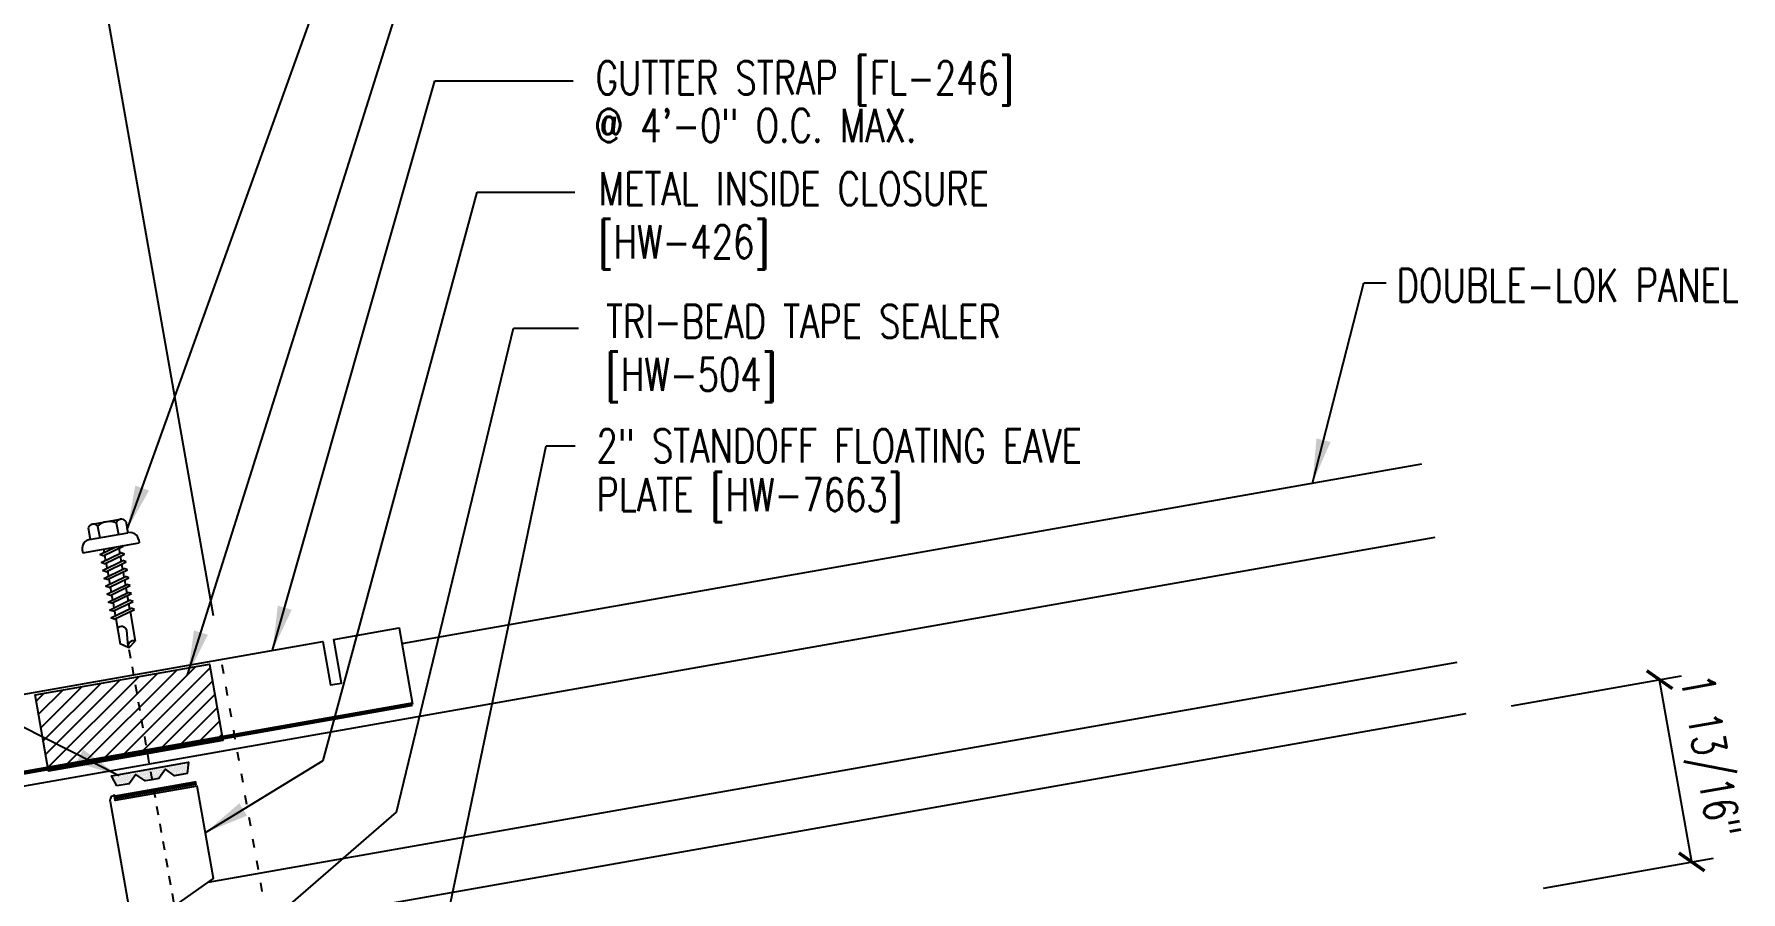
# Model space of a CAD drawing. Header units: inches. Extents: x 0.4 to 41.6, y 2 to 50.7.
# Drawn here: x 22.32 to 41.6, y 24.12 to 33.82 of the extents above; entities that cross this region are included whole.
import ezdxf

# ---------------------------------------------------------------- set-up
doc = ezdxf.new("R2010")
doc.units = ezdxf.units.IN
doc.header["$MEASUREMENT"] = 0
doc.linetypes.add('ACAD_ISO07W100', pattern=[3, 0, -3])
doc.linetypes.add('DASH3', pattern=[0.125, 0.0625, -0.0625])
for name, color, linetype in [('CLO', 3, 'Continuous'), ('FASTENER', 9, 'Continuous'), ('PANEL', 11, 'Continuous'), ('SEALANT', 8, 'Continuous'), ('STLB', 5, 'Continuous'), ('TAPE', 8, 'Continuous'), ('TEXT', 2, 'Continuous')]:
    doc.layers.add(name, color=color, linetype=linetype)
doc.styles.add('TEXT1', font='ROMANS.shx', dxfattribs={"width": 0.75, "height": 0.375})
doc.dimstyles.new('DETAIL$7', dxfattribs={"dimscale": 4, "dimtxt": 0.09375, "dimasz": 0.125, "dimexe": 0.0625, "dimexo": 0.125, "dimgap": 0.0625, "dimtad": 1, "dimdec": 4, "dimzin": 3, "dimdsep": 46, "dimlunit": 4, "dimtxsty": 'TEXT1', "dimblk": 'ARCHTICK', "dimcen": 0.0625, "dimclrd": 7, "dimclre": 7, "dimclrt": 2, "dimadec": 0, "dimazin": 0, "dimtfac": 0.59375, "dimtdec": 4, "dimtmove": 0, "dimatfit": 3, "dimfxl": 0, "dimfrac": 2, "dimtolj": 1, "dimtzin": 3, "dimarcsym": 0})

# ---------------------------------------------------------------- blocks, each defined once
blk = doc.blocks.new('MB_GSTRP')
at = {"layer": 'STLB'}
blk.add_lwpolyline([(0, -0.875), (0, 0), (0.75, 0), (0.75, -0.5), (0.875, -0.5), (0.875, 0), (9.125, 0), (9.125, -0.5), (9.25, -0.5), (9.25, 0), (10, 0), (10, -0.875)], dxfattribs=at)
at = {"layer": 'STLB', "const_width": 0.0478}
blk.add_lwpolyline([(10, -0.875), (0, -0.875)], dxfattribs=at)
blk = doc.blocks.new('MB_DW3')
at = {"layer": 'FASTENER'}
for p, q in [((-0.215, 0.305), (-0.215, 0.171)), ((-0.161, 0.337), (0.161, 0.337)), ((-0.107, 0.305), (-0.107, 0.171)), ((0.107, 0.305), (0.107, 0.171)), ((0.215, 0.305), (0.215, 0.171)), ((-0.324, 0.071), (-0.324, 0.037)), ((-0.324, 0.037), (0.324, 0.037)), ((-0.224, 0.171), (0.215, 0.171)), ((-0.139, -0.016), (0.046, 0.037)), ((-0.104, -0.036), (0.139, 0.033)), ((-0.086, 0.037), (0.086, 0.037)), ((-0.086, 0.037), (-0.086, -0.001)), ((0.086, 0.037), (0.133, 0.037)), ((0.086, 0.018), (0.086, -0.042)), ((0.139, 0.033), (0.133, 0.037)), ((0.324, 0.071), (0.324, 0.037)), ((-0.104, -0.036), (-0.139, -0.016)), ((-0.139, -0.107), (0.104, -0.038)), ((-0.104, -0.127), (-0.139, -0.107)), ((-0.139, -0.198), (0.104, -0.128)), ((-0.104, -0.127), (0.139, -0.058)), ((-0.104, -0.218), (0.139, -0.149)), ((-0.086, -0.031), (-0.086, -0.092)), ((-0.086, -0.122), (-0.086, -0.183)), ((0.086, -0.073), (0.086, -0.133)), ((0.086, -0.164), (0.086, -0.224)), ((0.139, -0.058), (0.104, -0.038)), ((0.139, -0.149), (0.104, -0.128)), ((-0.104, -0.218), (-0.139, -0.198)), ((-0.139, -0.289), (0.104, -0.219)), ((-0.104, -0.309), (-0.139, -0.289)), ((-0.139, -0.38), (0.104, -0.31)), ((-0.104, -0.4), (-0.139, -0.38)), ((-0.104, -0.309), (0.139, -0.239)), ((-0.104, -0.4), (0.139, -0.33)), ((-0.086, -0.213), (-0.086, -0.274)), ((-0.086, -0.304), (-0.086, -0.364)), ((0.086, -0.255), (0.086, -0.315)), ((0.086, -0.345), (0.086, -0.406)), ((0.139, -0.239), (0.104, -0.219)), ((0.139, -0.33), (0.104, -0.31)), ((-0.139, -0.47), (0.104, -0.401)), ((-0.104, -0.491), (-0.139, -0.47)), ((-0.139, -0.561), (0.104, -0.492)), ((-0.104, -0.581), (-0.139, -0.561)), ((-0.104, -0.491), (0.139, -0.421)), ((-0.104, -0.581), (0.139, -0.512)), ((-0.086, -0.395), (-0.086, -0.455)), ((-0.086, -0.486), (-0.086, -0.546)), ((-0.086, -0.577), (-0.086, -0.637)), ((0.086, -0.436), (0.086, -0.497)), ((0.086, -0.527), (0.086, -0.588)), ((0.139, -0.421), (0.104, -0.401)), ((0.139, -0.512), (0.104, -0.492)), ((-0.139, -0.652), (0.104, -0.583)), ((-0.104, -0.672), (-0.139, -0.652)), ((-0.139, -0.743), (0.104, -0.674)), ((-0.104, -0.763), (-0.139, -0.743)), ((-0.104, -0.672), (0.139, -0.603)), ((-0.104, -0.763), (0.139, -0.694)), ((-0.086, -0.667), (-0.086, -0.728)), ((-0.086, -0.758), (-0.086, -1.05)), ((0.086, -0.618), (0.086, -0.679)), ((0.086, -0.709), (0.086, -1.05)), ((0.139, -0.603), (0.104, -0.583)), ((0.139, -0.694), (0.104, -0.674)), ((-0.002, -1.095), (0.014, -0.909)), ((0, -1.111), (-0.086, -1.05)), ((0, -1.111), (0.086, -1.05))]:
    blk.add_line(p, q, dxfattribs=at)
for centre, radius, start, end in [((-0.161, 0.274), 0.0628, 29.8754, 150.1246), ((0, 0.141), 0.196, 56.9974, 123.0026), ((0.161, 0.274), 0.0628, 29.8754, 150.1246), ((-0.224, 0.071), 0.1, 90, 180), ((0.224, 0.071), 0.1, 0, 90), ((-0.046, -0.921), 0.0615, 11.1445, 130.906), ((0.054, -1.097), 0.0563, 55.4585, 194.8454)]:
    blk.add_arc(centre, radius, start, end, dxfattribs=at)
blk = doc.blocks.new('MB_UDICM')
at = {"layer": 'CLO'}
blk.add_lwpolyline([(0, 1), (0, 0.06, 0.414337), (0.06, 0), (0.06, 0.06), (0.562, 0.187), (0.562, 0.375), (0.25, 0.413), (0.25, 0.476), (1, 0.828), (1, 1.89), (0.06, 1.89), (0.06, 1.95, 0.414214), (0, 1.89)], format="xyb", close=True, dxfattribs=at)
at = {"layer": 'CLO', "const_width": 0.0478}
for points in [[(0.06, 1.926), (1, 1.926)], [(0.06, 0.024), (1.56, 0.024)]]:
    blk.add_lwpolyline(points, dxfattribs=at)
blk = doc.blocks.new('*X4')
at = {"color": 0}
for p, q in [((-0.434, 0.135), (-0.434, 0.135)), ((-0.434, 0.123), (-0.434, 0.123)), ((-0.422, 0.141), (-0.422, 0.141)), ((-0.422, 0.129), (-0.422, 0.129)), ((-0.422, 0.117), (-0.422, 0.117)), ((-0.422, 0.105), (-0.422, 0.105)), ((-0.422, 0.094), (-0.422, 0.094)), ((-0.422, 0.082), (-0.422, 0.082)), ((-0.41, 0.135), (-0.41, 0.135)), ((-0.41, 0.123), (-0.41, 0.123)), ((-0.41, 0.111), (-0.41, 0.111)), ((-0.41, 0.1), (-0.41, 0.1)), ((-0.41, 0.088), (-0.41, 0.088)), ((-0.41, 0.076), (-0.41, 0.076)), ((-0.41, 0.064), (-0.41, 0.064)), ((-0.41, 0.053), (-0.41, 0.053)), ((-0.41, 0.041), (-0.41, 0.041)), ((-0.398, 0.141), (-0.398, 0.141)), ((-0.398, 0.129), (-0.398, 0.129)), ((-0.398, 0.117), (-0.398, 0.117)), ((-0.398, 0.105), (-0.398, 0.105)), ((-0.398, 0.094), (-0.398, 0.094)), ((-0.398, 0.082), (-0.398, 0.082)), ((-0.398, 0.07), (-0.398, 0.07)), ((-0.398, 0.059), (-0.398, 0.059)), ((-0.398, 0.047), (-0.398, 0.047)), ((-0.398, 0.035), (-0.398, 0.035)), ((-0.398, 0.023), (-0.398, 0.023)), ((-0.387, 0.135), (-0.387, 0.135)), ((-0.387, 0.123), (-0.387, 0.123)), ((-0.387, 0.111), (-0.387, 0.111)), ((-0.387, 0.1), (-0.387, 0.1)), ((-0.387, 0.088), (-0.387, 0.088)), ((-0.387, 0.076), (-0.387, 0.076)), ((-0.387, 0.064), (-0.387, 0.064)), ((-0.387, 0.053), (-0.387, 0.053)), ((-0.387, 0.041), (-0.387, 0.041)), ((-0.387, 0.029), (-0.387, 0.029)), ((-0.375, 0.141), (-0.375, 0.141)), ((-0.375, 0.129), (-0.375, 0.129)), ((-0.375, 0.117), (-0.375, 0.117)), ((-0.375, 0.105), (-0.375, 0.105)), ((-0.375, 0.094), (-0.375, 0.094)), ((-0.375, 0.082), (-0.375, 0.082)), ((-0.375, 0.07), (-0.375, 0.07)), ((-0.375, 0.059), (-0.375, 0.059)), ((-0.375, 0.047), (-0.375, 0.047)), ((-0.375, 0.035), (-0.375, 0.035)), ((-0.375, 0.023), (-0.375, 0.023)), ((-0.363, 0.135), (-0.363, 0.135)), ((-0.363, 0.123), (-0.363, 0.123)), ((-0.363, 0.111), (-0.363, 0.111)), ((-0.363, 0.1), (-0.363, 0.1)), ((-0.363, 0.088), (-0.363, 0.088)), ((-0.363, 0.076), (-0.363, 0.076)), ((-0.363, 0.064), (-0.363, 0.064)), ((-0.363, 0.053), (-0.363, 0.053)), ((-0.363, 0.041), (-0.363, 0.041)), ((-0.363, 0.029), (-0.363, 0.029)), ((-0.352, 0.141), (-0.352, 0.141)), ((-0.352, 0.129), (-0.352, 0.129)), ((-0.352, 0.117), (-0.352, 0.117)), ((-0.352, 0.105), (-0.352, 0.105)), ((-0.352, 0.094), (-0.352, 0.094)), ((-0.352, 0.082), (-0.352, 0.082)), ((-0.352, 0.07), (-0.352, 0.07)), ((-0.352, 0.059), (-0.352, 0.059)), ((-0.352, 0.047), (-0.352, 0.047)), ((-0.352, 0.035), (-0.352, 0.035)), ((-0.352, 0.023), (-0.352, 0.023)), ((-0.34, 0.135), (-0.34, 0.135)), ((-0.34, 0.123), (-0.34, 0.123)), ((-0.34, 0.111), (-0.34, 0.111)), ((-0.34, 0.1), (-0.34, 0.1)), ((-0.34, 0.088), (-0.34, 0.088)), ((-0.34, 0.076), (-0.34, 0.076)), ((-0.34, 0.064), (-0.34, 0.064)), ((-0.34, 0.053), (-0.34, 0.053)), ((-0.34, 0.041), (-0.34, 0.041)), ((-0.34, 0.029), (-0.34, 0.029)), ((-0.328, 0.141), (-0.328, 0.141)), ((-0.328, 0.129), (-0.328, 0.129)), ((-0.328, 0.117), (-0.328, 0.117)), ((-0.328, 0.105), (-0.328, 0.105)), ((-0.328, 0.094), (-0.328, 0.094)), ((-0.328, 0.082), (-0.328, 0.082)), ((-0.328, 0.07), (-0.328, 0.07)), ((-0.328, 0.059), (-0.328, 0.059)), ((-0.328, 0.047), (-0.328, 0.047)), ((-0.328, 0.035), (-0.328, 0.035)), ((-0.328, 0.023), (-0.328, 0.023)), ((-0.316, 0.135), (-0.316, 0.135)), ((-0.316, 0.123), (-0.316, 0.123)), ((-0.316, 0.111), (-0.316, 0.111)), ((-0.316, 0.1), (-0.316, 0.1)), ((-0.316, 0.088), (-0.316, 0.088)), ((-0.316, 0.076), (-0.316, 0.076)), ((-0.316, 0.064), (-0.316, 0.064)), ((-0.316, 0.053), (-0.316, 0.053)), ((-0.316, 0.041), (-0.316, 0.041)), ((-0.316, 0.029), (-0.316, 0.029)), ((-0.305, 0.141), (-0.305, 0.141)), ((-0.305, 0.129), (-0.305, 0.129)), ((-0.305, 0.117), (-0.305, 0.117)), ((-0.305, 0.105), (-0.305, 0.105)), ((-0.305, 0.094), (-0.305, 0.094)), ((-0.305, 0.082), (-0.305, 0.082)), ((-0.305, 0.07), (-0.305, 0.07)), ((-0.305, 0.059), (-0.305, 0.059)), ((-0.305, 0.047), (-0.305, 0.047)), ((-0.305, 0.035), (-0.305, 0.035)), ((-0.305, 0.023), (-0.305, 0.023)), ((-0.293, 0.135), (-0.293, 0.135)), ((-0.293, 0.123), (-0.293, 0.123)), ((-0.293, 0.111), (-0.293, 0.111)), ((-0.293, 0.1), (-0.293, 0.1)), ((-0.293, 0.088), (-0.293, 0.088)), ((-0.293, 0.076), (-0.293, 0.076)), ((-0.293, 0.064), (-0.293, 0.064)), ((-0.293, 0.053), (-0.293, 0.053)), ((-0.293, 0.041), (-0.293, 0.041)), ((-0.293, 0.029), (-0.293, 0.029)), ((-0.281, 0.141), (-0.281, 0.141)), ((-0.281, 0.129), (-0.281, 0.129)), ((-0.281, 0.117), (-0.281, 0.117)), ((-0.281, 0.105), (-0.281, 0.105)), ((-0.281, 0.094), (-0.281, 0.094)), ((-0.281, 0.082), (-0.281, 0.082)), ((-0.281, 0.07), (-0.281, 0.07)), ((-0.281, 0.059), (-0.281, 0.059)), ((-0.281, 0.047), (-0.281, 0.047)), ((-0.281, 0.035), (-0.281, 0.035)), ((-0.281, 0.023), (-0.281, 0.023)), ((-0.27, 0.135), (-0.27, 0.135)), ((-0.27, 0.123), (-0.27, 0.123)), ((-0.27, 0.111), (-0.27, 0.111)), ((-0.27, 0.1), (-0.27, 0.1)), ((-0.27, 0.088), (-0.27, 0.088)), ((-0.27, 0.076), (-0.27, 0.076)), ((-0.27, 0.064), (-0.27, 0.064)), ((-0.27, 0.053), (-0.27, 0.053)), ((-0.27, 0.041), (-0.27, 0.041)), ((-0.27, 0.029), (-0.27, 0.029)), ((-0.258, 0.141), (-0.258, 0.141)), ((-0.258, 0.129), (-0.258, 0.129)), ((-0.258, 0.117), (-0.258, 0.117)), ((-0.258, 0.105), (-0.258, 0.105)), ((-0.258, 0.094), (-0.258, 0.094)), ((-0.258, 0.082), (-0.258, 0.082)), ((-0.258, 0.07), (-0.258, 0.07)), ((-0.258, 0.059), (-0.258, 0.059)), ((-0.258, 0.047), (-0.258, 0.047)), ((-0.258, 0.035), (-0.258, 0.035)), ((-0.258, 0.023), (-0.258, 0.023)), ((-0.246, 0.135), (-0.246, 0.135)), ((-0.246, 0.123), (-0.246, 0.123)), ((-0.246, 0.111), (-0.246, 0.111)), ((-0.246, 0.1), (-0.246, 0.1)), ((-0.246, 0.088), (-0.246, 0.088)), ((-0.246, 0.076), (-0.246, 0.076)), ((-0.246, 0.064), (-0.246, 0.064)), ((-0.246, 0.053), (-0.246, 0.053)), ((-0.246, 0.041), (-0.246, 0.041)), ((-0.234, 0.141), (-0.234, 0.141)), ((-0.234, 0.129), (-0.234, 0.129)), ((-0.234, 0.117), (-0.234, 0.117)), ((-0.234, 0.105), (-0.234, 0.105)), ((-0.234, 0.094), (-0.234, 0.094)), ((-0.234, 0.082), (-0.234, 0.082)), ((-0.234, 0.07), (-0.234, 0.07)), ((-0.234, 0.059), (-0.234, 0.059)), ((-0.234, 0.047), (-0.234, 0.047)), ((-0.223, 0.135), (-0.223, 0.135)), ((-0.223, 0.123), (-0.223, 0.123)), ((-0.223, 0.111), (-0.223, 0.111)), ((-0.223, 0.1), (-0.223, 0.1)), ((-0.223, 0.088), (-0.223, 0.088)), ((-0.223, 0.076), (-0.223, 0.076)), ((-0.223, 0.064), (-0.223, 0.064)), ((-0.211, 0.141), (-0.211, 0.141)), ((-0.211, 0.129), (-0.211, 0.129)), ((-0.211, 0.117), (-0.211, 0.117)), ((-0.211, 0.105), (-0.211, 0.105)), ((-0.211, 0.094), (-0.211, 0.094)), ((-0.211, 0.082), (-0.211, 0.082)), ((-0.211, 0.07), (-0.211, 0.07)), ((-0.199, 0.135), (-0.199, 0.135)), ((-0.199, 0.123), (-0.199, 0.123)), ((-0.199, 0.111), (-0.199, 0.111)), ((-0.199, 0.1), (-0.199, 0.1)), ((-0.199, 0.088), (-0.199, 0.088)), ((-0.188, 0.141), (-0.188, 0.141)), ((-0.188, 0.129), (-0.188, 0.129)), ((-0.188, 0.117), (-0.188, 0.117)), ((-0.188, 0.105), (-0.188, 0.105)), ((-0.188, 0.094), (-0.188, 0.094)), ((-0.176, 0.135), (-0.176, 0.135)), ((-0.176, 0.123), (-0.176, 0.123)), ((-0.176, 0.111), (-0.176, 0.111)), ((-0.164, 0.141), (-0.164, 0.141)), ((-0.164, 0.129), (-0.164, 0.129)), ((-0.164, 0.117), (-0.164, 0.117)), ((-0.164, 0.105), (-0.164, 0.105)), ((-0.152, 0.135), (-0.152, 0.135)), ((-0.152, 0.123), (-0.152, 0.123)), ((-0.152, 0.111), (-0.152, 0.111)), ((-0.152, 0.1), (-0.152, 0.1)), ((-0.141, 0.141), (-0.141, 0.141)), ((-0.141, 0.129), (-0.141, 0.129)), ((-0.141, 0.117), (-0.141, 0.117)), ((-0.141, 0.105), (-0.141, 0.105)), ((-0.141, 0.094), (-0.141, 0.094)), ((-0.141, 0.082), (-0.141, 0.082)), ((-0.129, 0.135), (-0.129, 0.135)), ((-0.129, 0.123), (-0.129, 0.123)), ((-0.129, 0.111), (-0.129, 0.111)), ((-0.129, 0.1), (-0.129, 0.1)), ((-0.129, 0.088), (-0.129, 0.088)), ((-0.129, 0.076), (-0.129, 0.076)), ((-0.117, 0.141), (-0.117, 0.141)), ((-0.117, 0.129), (-0.117, 0.129)), ((-0.117, 0.117), (-0.117, 0.117)), ((-0.117, 0.105), (-0.117, 0.105)), ((-0.117, 0.094), (-0.117, 0.094)), ((-0.117, 0.082), (-0.117, 0.082)), ((-0.117, 0.07), (-0.117, 0.07)), ((-0.117, 0.059), (-0.117, 0.059)), ((-0.105, 0.135), (-0.105, 0.135)), ((-0.105, 0.123), (-0.105, 0.123)), ((-0.105, 0.111), (-0.105, 0.111)), ((-0.105, 0.1), (-0.105, 0.1)), ((-0.105, 0.088), (-0.105, 0.088)), ((-0.105, 0.076), (-0.105, 0.076)), ((-0.105, 0.064), (-0.105, 0.064)), ((-0.105, 0.053), (-0.105, 0.053)), ((-0.094, 0.141), (-0.094, 0.141)), ((-0.094, 0.129), (-0.094, 0.129)), ((-0.094, 0.117), (-0.094, 0.117)), ((-0.094, 0.105), (-0.094, 0.105)), ((-0.094, 0.094), (-0.094, 0.094)), ((-0.094, 0.082), (-0.094, 0.082)), ((-0.094, 0.07), (-0.094, 0.07)), ((-0.094, 0.059), (-0.094, 0.059)), ((-0.094, 0.047), (-0.094, 0.047)), ((-0.094, 0.035), (-0.094, 0.035)), ((-0.082, 0.135), (-0.082, 0.135)), ((-0.082, 0.123), (-0.082, 0.123)), ((-0.082, 0.111), (-0.082, 0.111)), ((-0.082, 0.1), (-0.082, 0.1)), ((-0.082, 0.088), (-0.082, 0.088)), ((-0.082, 0.076), (-0.082, 0.076)), ((-0.082, 0.064), (-0.082, 0.064)), ((-0.082, 0.053), (-0.082, 0.053)), ((-0.082, 0.041), (-0.082, 0.041)), ((-0.082, 0.029), (-0.082, 0.029)), ((-0.07, 0.141), (-0.07, 0.141)), ((-0.07, 0.129), (-0.07, 0.129)), ((-0.07, 0.117), (-0.07, 0.117)), ((-0.07, 0.105), (-0.07, 0.105)), ((-0.07, 0.094), (-0.07, 0.094)), ((-0.07, 0.082), (-0.07, 0.082)), ((-0.07, 0.07), (-0.07, 0.07)), ((-0.07, 0.059), (-0.07, 0.059)), ((-0.07, 0.047), (-0.07, 0.047)), ((-0.07, 0.035), (-0.07, 0.035)), ((-0.07, 0.023), (-0.07, 0.023)), ((-0.059, 0.135), (-0.059, 0.135)), ((-0.059, 0.123), (-0.059, 0.123)), ((-0.059, 0.111), (-0.059, 0.111)), ((-0.059, 0.1), (-0.059, 0.1)), ((-0.059, 0.088), (-0.059, 0.088)), ((-0.059, 0.076), (-0.059, 0.076)), ((-0.059, 0.064), (-0.059, 0.064)), ((-0.059, 0.053), (-0.059, 0.053)), ((-0.059, 0.041), (-0.059, 0.041)), ((-0.059, 0.029), (-0.059, 0.029)), ((-0.047, 0.141), (-0.047, 0.141)), ((-0.047, 0.129), (-0.047, 0.129)), ((-0.047, 0.117), (-0.047, 0.117)), ((-0.047, 0.105), (-0.047, 0.105)), ((-0.047, 0.094), (-0.047, 0.094)), ((-0.047, 0.082), (-0.047, 0.082)), ((-0.047, 0.07), (-0.047, 0.07)), ((-0.047, 0.059), (-0.047, 0.059)), ((-0.047, 0.047), (-0.047, 0.047)), ((-0.047, 0.035), (-0.047, 0.035)), ((-0.047, 0.023), (-0.047, 0.023)), ((-0.035, 0.135), (-0.035, 0.135)), ((-0.035, 0.123), (-0.035, 0.123)), ((-0.035, 0.111), (-0.035, 0.111)), ((-0.035, 0.1), (-0.035, 0.1)), ((-0.035, 0.088), (-0.035, 0.088)), ((-0.035, 0.076), (-0.035, 0.076)), ((-0.035, 0.064), (-0.035, 0.064)), ((-0.035, 0.053), (-0.035, 0.053)), ((-0.035, 0.041), (-0.035, 0.041)), ((-0.035, 0.029), (-0.035, 0.029)), ((-0.023, 0.141), (-0.023, 0.141)), ((-0.023, 0.129), (-0.023, 0.129)), ((-0.023, 0.117), (-0.023, 0.117)), ((-0.023, 0.105), (-0.023, 0.105)), ((-0.023, 0.094), (-0.023, 0.094)), ((-0.023, 0.082), (-0.023, 0.082)), ((-0.023, 0.07), (-0.023, 0.07)), ((-0.023, 0.059), (-0.023, 0.059)), ((-0.023, 0.047), (-0.023, 0.047)), ((-0.023, 0.035), (-0.023, 0.035)), ((-0.023, 0.023), (-0.023, 0.023)), ((-0.012, 0.135), (-0.012, 0.135)), ((-0.012, 0.123), (-0.012, 0.123)), ((-0.012, 0.111), (-0.012, 0.111)), ((-0.012, 0.1), (-0.012, 0.1)), ((-0.012, 0.088), (-0.012, 0.088)), ((-0.012, 0.076), (-0.012, 0.076)), ((-0.012, 0.064), (-0.012, 0.064)), ((-0.012, 0.053), (-0.012, 0.053)), ((-0.012, 0.041), (-0.012, 0.041)), ((-0.012, 0.029), (-0.012, 0.029)), ((0, 0.141), (0, 0.141)), ((0, 0.129), (0, 0.129)), ((0, 0.117), (0, 0.117)), ((0, 0.105), (0, 0.105)), ((0, 0.094), (0, 0.094)), ((0, 0.082), (0, 0.082)), ((0, 0.07), (0, 0.07)), ((0, 0.059), (0, 0.059)), ((0, 0.047), (0, 0.047)), ((0, 0.035), (0, 0.035)), ((0, 0.023), (0, 0.023)), ((0.012, 0.135), (0.012, 0.135)), ((0.012, 0.123), (0.012, 0.123)), ((0.012, 0.111), (0.012, 0.111)), ((0.012, 0.1), (0.012, 0.1)), ((0.012, 0.088), (0.012, 0.088)), ((0.012, 0.076), (0.012, 0.076)), ((0.012, 0.064), (0.012, 0.064)), ((0.012, 0.053), (0.012, 0.053)), ((0.012, 0.041), (0.012, 0.041)), ((0.012, 0.029), (0.012, 0.029)), ((0.023, 0.141), (0.023, 0.141)), ((0.023, 0.129), (0.023, 0.129)), ((0.023, 0.117), (0.023, 0.117)), ((0.023, 0.105), (0.023, 0.105)), ((0.023, 0.094), (0.023, 0.094)), ((0.023, 0.082), (0.023, 0.082)), ((0.023, 0.07), (0.023, 0.07)), ((0.023, 0.059), (0.023, 0.059)), ((0.023, 0.047), (0.023, 0.047)), ((0.023, 0.035), (0.023, 0.035)), ((0.023, 0.023), (0.023, 0.023)), ((0.035, 0.135), (0.035, 0.135)), ((0.035, 0.123), (0.035, 0.123)), ((0.035, 0.111), (0.035, 0.111)), ((0.035, 0.1), (0.035, 0.1)), ((0.035, 0.088), (0.035, 0.088)), ((0.035, 0.076), (0.035, 0.076)), ((0.035, 0.064), (0.035, 0.064)), ((0.035, 0.053), (0.035, 0.053)), ((0.035, 0.041), (0.035, 0.041)), ((0.035, 0.029), (0.035, 0.029)), ((0.047, 0.141), (0.047, 0.141)), ((0.047, 0.129), (0.047, 0.129)), ((0.047, 0.117), (0.047, 0.117)), ((0.047, 0.105), (0.047, 0.105)), ((0.047, 0.094), (0.047, 0.094)), ((0.047, 0.082), (0.047, 0.082)), ((0.047, 0.07), (0.047, 0.07)), ((0.047, 0.059), (0.047, 0.059)), ((0.047, 0.047), (0.047, 0.047)), ((0.047, 0.035), (0.047, 0.035)), ((0.047, 0.023), (0.047, 0.023)), ((0.059, 0.135), (0.059, 0.135)), ((0.059, 0.123), (0.059, 0.123)), ((0.059, 0.111), (0.059, 0.111)), ((0.059, 0.1), (0.059, 0.1)), ((0.059, 0.088), (0.059, 0.088)), ((0.059, 0.076), (0.059, 0.076)), ((0.059, 0.064), (0.059, 0.064)), ((0.059, 0.053), (0.059, 0.053)), ((0.059, 0.041), (0.059, 0.041)), ((0.059, 0.029), (0.059, 0.029)), ((0.07, 0.141), (0.07, 0.141)), ((0.07, 0.129), (0.07, 0.129)), ((0.07, 0.117), (0.07, 0.117)), ((0.07, 0.105), (0.07, 0.105)), ((0.07, 0.094), (0.07, 0.094)), ((0.07, 0.082), (0.07, 0.082)), ((0.07, 0.07), (0.07, 0.07)), ((0.07, 0.059), (0.07, 0.059)), ((0.07, 0.047), (0.07, 0.047)), ((0.07, 0.035), (0.07, 0.035)), ((0.07, 0.023), (0.07, 0.023)), ((0.082, 0.135), (0.082, 0.135)), ((0.082, 0.123), (0.082, 0.123)), ((0.082, 0.111), (0.082, 0.111)), ((0.082, 0.1), (0.082, 0.1)), ((0.082, 0.088), (0.082, 0.088)), ((0.082, 0.076), (0.082, 0.076)), ((0.082, 0.064), (0.082, 0.064)), ((0.082, 0.053), (0.082, 0.053)), ((0.082, 0.041), (0.082, 0.041)), ((0.082, 0.029), (0.082, 0.029)), ((0.094, 0.141), (0.094, 0.141)), ((0.094, 0.129), (0.094, 0.129)), ((0.094, 0.117), (0.094, 0.117)), ((0.094, 0.105), (0.094, 0.105)), ((0.094, 0.094), (0.094, 0.094)), ((0.094, 0.082), (0.094, 0.082)), ((0.094, 0.07), (0.094, 0.07)), ((0.094, 0.059), (0.094, 0.059)), ((0.094, 0.047), (0.094, 0.047)), ((0.094, 0.035), (0.094, 0.035)), ((0.105, 0.135), (0.105, 0.135)), ((0.105, 0.123), (0.105, 0.123)), ((0.105, 0.111), (0.105, 0.111)), ((0.105, 0.1), (0.105, 0.1)), ((0.105, 0.088), (0.105, 0.088)), ((0.105, 0.076), (0.105, 0.076)), ((0.105, 0.064), (0.105, 0.064)), ((0.105, 0.053), (0.105, 0.053)), ((0.117, 0.141), (0.117, 0.141)), ((0.117, 0.129), (0.117, 0.129)), ((0.117, 0.117), (0.117, 0.117)), ((0.117, 0.105), (0.117, 0.105)), ((0.117, 0.094), (0.117, 0.094)), ((0.117, 0.082), (0.117, 0.082)), ((0.117, 0.07), (0.117, 0.07)), ((0.117, 0.059), (0.117, 0.059)), ((0.129, 0.135), (0.129, 0.135)), ((0.129, 0.123), (0.129, 0.123)), ((0.129, 0.111), (0.129, 0.111)), ((0.129, 0.1), (0.129, 0.1)), ((0.129, 0.088), (0.129, 0.088)), ((0.129, 0.076), (0.129, 0.076)), ((0.141, 0.141), (0.141, 0.141)), ((0.141, 0.129), (0.141, 0.129)), ((0.141, 0.117), (0.141, 0.117)), ((0.141, 0.105), (0.141, 0.105)), ((0.141, 0.094), (0.141, 0.094)), ((0.141, 0.082), (0.141, 0.082)), ((0.152, 0.135), (0.152, 0.135)), ((0.152, 0.123), (0.152, 0.123)), ((0.152, 0.111), (0.152, 0.111)), ((0.152, 0.1), (0.152, 0.1)), ((0.164, 0.141), (0.164, 0.141)), ((0.164, 0.129), (0.164, 0.129)), ((0.164, 0.117), (0.164, 0.117)), ((0.164, 0.105), (0.164, 0.105)), ((0.176, 0.135), (0.176, 0.135)), ((0.176, 0.123), (0.176, 0.123)), ((0.176, 0.111), (0.176, 0.111)), ((0.188, 0.141), (0.188, 0.141)), ((0.188, 0.129), (0.188, 0.129)), ((0.188, 0.117), (0.188, 0.117)), ((0.188, 0.105), (0.188, 0.105)), ((0.188, 0.094), (0.188, 0.094)), ((0.199, 0.135), (0.199, 0.135)), ((0.199, 0.123), (0.199, 0.123)), ((0.199, 0.111), (0.199, 0.111)), ((0.199, 0.1), (0.199, 0.1)), ((0.199, 0.088), (0.199, 0.088)), ((0.211, 0.141), (0.211, 0.141)), ((0.211, 0.129), (0.211, 0.129)), ((0.211, 0.117), (0.211, 0.117)), ((0.211, 0.105), (0.211, 0.105)), ((0.211, 0.094), (0.211, 0.094)), ((0.211, 0.082), (0.211, 0.082)), ((0.211, 0.07), (0.211, 0.07)), ((0.223, 0.135), (0.223, 0.135)), ((0.223, 0.123), (0.223, 0.123)), ((0.223, 0.111), (0.223, 0.111)), ((0.223, 0.1), (0.223, 0.1)), ((0.223, 0.088), (0.223, 0.088)), ((0.223, 0.076), (0.223, 0.076)), ((0.223, 0.064), (0.223, 0.064)), ((0.234, 0.141), (0.234, 0.141)), ((0.234, 0.129), (0.234, 0.129)), ((0.234, 0.117), (0.234, 0.117)), ((0.234, 0.105), (0.234, 0.105)), ((0.234, 0.094), (0.234, 0.094)), ((0.234, 0.082), (0.234, 0.082)), ((0.234, 0.07), (0.234, 0.07)), ((0.234, 0.059), (0.234, 0.059)), ((0.234, 0.047), (0.234, 0.047)), ((0.246, 0.135), (0.246, 0.135)), ((0.246, 0.123), (0.246, 0.123)), ((0.246, 0.111), (0.246, 0.111)), ((0.246, 0.1), (0.246, 0.1)), ((0.246, 0.088), (0.246, 0.088)), ((0.246, 0.076), (0.246, 0.076)), ((0.246, 0.064), (0.246, 0.064)), ((0.246, 0.053), (0.246, 0.053)), ((0.246, 0.041), (0.246, 0.041)), ((0.258, 0.141), (0.258, 0.141)), ((0.258, 0.129), (0.258, 0.129)), ((0.258, 0.117), (0.258, 0.117)), ((0.258, 0.105), (0.258, 0.105)), ((0.258, 0.094), (0.258, 0.094)), ((0.258, 0.082), (0.258, 0.082)), ((0.258, 0.07), (0.258, 0.07)), ((0.258, 0.059), (0.258, 0.059)), ((0.258, 0.047), (0.258, 0.047)), ((0.258, 0.035), (0.258, 0.035)), ((0.258, 0.023), (0.258, 0.023)), ((0.27, 0.135), (0.27, 0.135)), ((0.27, 0.123), (0.27, 0.123)), ((0.27, 0.111), (0.27, 0.111)), ((0.27, 0.1), (0.27, 0.1)), ((0.27, 0.088), (0.27, 0.088)), ((0.27, 0.076), (0.27, 0.076)), ((0.27, 0.064), (0.27, 0.064)), ((0.27, 0.053), (0.27, 0.053)), ((0.27, 0.041), (0.27, 0.041)), ((0.27, 0.029), (0.27, 0.029)), ((0.281, 0.141), (0.281, 0.141)), ((0.281, 0.129), (0.281, 0.129)), ((0.281, 0.117), (0.281, 0.117)), ((0.281, 0.105), (0.281, 0.105)), ((0.281, 0.094), (0.281, 0.094)), ((0.281, 0.082), (0.281, 0.082)), ((0.281, 0.07), (0.281, 0.07)), ((0.281, 0.059), (0.281, 0.059)), ((0.281, 0.047), (0.281, 0.047)), ((0.281, 0.035), (0.281, 0.035)), ((0.281, 0.023), (0.281, 0.023)), ((0.293, 0.135), (0.293, 0.135)), ((0.293, 0.123), (0.293, 0.123)), ((0.293, 0.111), (0.293, 0.111)), ((0.293, 0.1), (0.293, 0.1)), ((0.293, 0.088), (0.293, 0.088)), ((0.293, 0.076), (0.293, 0.076)), ((0.293, 0.064), (0.293, 0.064)), ((0.293, 0.053), (0.293, 0.053)), ((0.293, 0.041), (0.293, 0.041)), ((0.293, 0.029), (0.293, 0.029)), ((0.305, 0.141), (0.305, 0.141)), ((0.305, 0.129), (0.305, 0.129)), ((0.305, 0.117), (0.305, 0.117)), ((0.305, 0.105), (0.305, 0.105)), ((0.305, 0.094), (0.305, 0.094)), ((0.305, 0.082), (0.305, 0.082)), ((0.305, 0.07), (0.305, 0.07)), ((0.305, 0.059), (0.305, 0.059)), ((0.305, 0.047), (0.305, 0.047)), ((0.305, 0.035), (0.305, 0.035)), ((0.305, 0.023), (0.305, 0.023)), ((0.316, 0.135), (0.316, 0.135)), ((0.316, 0.123), (0.316, 0.123)), ((0.316, 0.111), (0.316, 0.111)), ((0.316, 0.1), (0.316, 0.1)), ((0.316, 0.088), (0.316, 0.088)), ((0.316, 0.076), (0.316, 0.076)), ((0.316, 0.064), (0.316, 0.064)), ((0.316, 0.053), (0.316, 0.053)), ((0.316, 0.041), (0.316, 0.041)), ((0.316, 0.029), (0.316, 0.029)), ((0.328, 0.141), (0.328, 0.141)), ((0.328, 0.129), (0.328, 0.129)), ((0.328, 0.117), (0.328, 0.117)), ((0.328, 0.105), (0.328, 0.105)), ((0.328, 0.094), (0.328, 0.094)), ((0.328, 0.082), (0.328, 0.082)), ((0.328, 0.07), (0.328, 0.07)), ((0.328, 0.059), (0.328, 0.059)), ((0.328, 0.047), (0.328, 0.047)), ((0.328, 0.035), (0.328, 0.035)), ((0.328, 0.023), (0.328, 0.023)), ((0.34, 0.135), (0.34, 0.135)), ((0.34, 0.123), (0.34, 0.123)), ((0.34, 0.111), (0.34, 0.111)), ((0.34, 0.1), (0.34, 0.1)), ((0.34, 0.088), (0.34, 0.088)), ((0.34, 0.076), (0.34, 0.076)), ((0.34, 0.064), (0.34, 0.064)), ((0.34, 0.053), (0.34, 0.053)), ((0.34, 0.041), (0.34, 0.041)), ((0.34, 0.029), (0.34, 0.029)), ((0.352, 0.141), (0.352, 0.141)), ((0.352, 0.129), (0.352, 0.129)), ((0.352, 0.117), (0.352, 0.117)), ((0.352, 0.105), (0.352, 0.105)), ((0.352, 0.094), (0.352, 0.094)), ((0.352, 0.082), (0.352, 0.082)), ((0.352, 0.07), (0.352, 0.07)), ((0.352, 0.059), (0.352, 0.059)), ((0.352, 0.047), (0.352, 0.047)), ((0.352, 0.035), (0.352, 0.035)), ((0.352, 0.023), (0.352, 0.023)), ((0.363, 0.135), (0.363, 0.135)), ((0.363, 0.123), (0.363, 0.123)), ((0.363, 0.111), (0.363, 0.111)), ((0.363, 0.1), (0.363, 0.1)), ((0.363, 0.088), (0.363, 0.088)), ((0.363, 0.076), (0.363, 0.076)), ((0.363, 0.064), (0.363, 0.064)), ((0.363, 0.053), (0.363, 0.053)), ((0.363, 0.041), (0.363, 0.041)), ((0.363, 0.029), (0.363, 0.029)), ((0.375, 0.141), (0.375, 0.141)), ((0.375, 0.129), (0.375, 0.129)), ((0.375, 0.117), (0.375, 0.117)), ((0.375, 0.105), (0.375, 0.105)), ((0.375, 0.094), (0.375, 0.094)), ((0.375, 0.082), (0.375, 0.082)), ((0.375, 0.07), (0.375, 0.07)), ((0.375, 0.059), (0.375, 0.059)), ((0.375, 0.047), (0.375, 0.047)), ((0.375, 0.035), (0.375, 0.035)), ((0.375, 0.023), (0.375, 0.023)), ((0.387, 0.135), (0.387, 0.135)), ((0.387, 0.123), (0.387, 0.123)), ((0.387, 0.111), (0.387, 0.111)), ((0.387, 0.1), (0.387, 0.1)), ((0.387, 0.088), (0.387, 0.088)), ((0.387, 0.076), (0.387, 0.076)), ((0.387, 0.064), (0.387, 0.064)), ((0.387, 0.053), (0.387, 0.053)), ((0.387, 0.041), (0.387, 0.041)), ((0.387, 0.029), (0.387, 0.029)), ((0.398, 0.141), (0.398, 0.141)), ((0.398, 0.129), (0.398, 0.129)), ((0.398, 0.117), (0.398, 0.117)), ((0.398, 0.105), (0.398, 0.105)), ((0.398, 0.094), (0.398, 0.094)), ((0.398, 0.082), (0.398, 0.082)), ((0.398, 0.07), (0.398, 0.07)), ((0.398, 0.059), (0.398, 0.059)), ((0.398, 0.047), (0.398, 0.047)), ((0.398, 0.035), (0.398, 0.035)), ((0.398, 0.023), (0.398, 0.023)), ((0.41, 0.135), (0.41, 0.135)), ((0.41, 0.123), (0.41, 0.123)), ((0.41, 0.111), (0.41, 0.111)), ((0.41, 0.1), (0.41, 0.1)), ((0.41, 0.088), (0.41, 0.088)), ((0.41, 0.076), (0.41, 0.076)), ((0.41, 0.064), (0.41, 0.064)), ((0.41, 0.053), (0.41, 0.053)), ((0.41, 0.041), (0.41, 0.041)), ((0.422, 0.141), (0.422, 0.141)), ((0.422, 0.129), (0.422, 0.129)), ((0.422, 0.117), (0.422, 0.117)), ((0.422, 0.105), (0.422, 0.105)), ((0.422, 0.094), (0.422, 0.094)), ((0.422, 0.082), (0.422, 0.082)), ((0.434, 0.135), (0.434, 0.135)), ((0.434, 0.123), (0.434, 0.123))]:
    blk.add_line(p, q, dxfattribs=at)
blk = doc.blocks.new('MB_DBTAP')
at = {"layer": 'TAPE', "color": 9}
blk.add_lwpolyline([(-0.403, 0.018), (-0.442, 0.141), (0.442, 0.141), (0.403, 0.018), (0.26, 0.018), (0.17, 0.109), (0.079, 0.018), (0, 0.018), (-0.079, 0.018), (-0.17, 0.109), (-0.26, 0.018)], close=True, dxfattribs=at)
at = {"layer": 'TAPE', "color": 251}
blk.add_blockref('*X4', (0, 0), dxfattribs=at)
blk = doc.blocks.new('*X5')
at = {"color": 0}
for p, q in [((13.459, 24.065), (14.299, 24.905)), ((13.485, 23.915), (14.514, 24.943)), ((13.649, 23.902), (14.728, 24.981)), ((13.863, 23.94), (14.943, 25.019)), ((14.078, 23.978), (15.157, 25.057)), ((14.293, 24.015), (15.317, 25.04)), ((14.507, 24.053), (15.344, 24.89)), ((13.353, 24.666), (13.44, 24.754)), ((13.379, 24.516), (13.655, 24.792)), ((13.406, 24.366), (13.87, 24.83)), ((13.432, 24.215), (14.084, 24.868)), ((14.722, 24.091), (15.37, 24.74)), ((14.937, 24.129), (15.397, 24.589)), ((15.151, 24.167), (15.423, 24.439)), ((15.366, 24.205), (15.45, 24.289))]:
    blk.add_line(p, q, dxfattribs=at)
blk = doc.blocks.new('A$C0421499B')
at = {"layer": 'SEALANT'}
blk.add_lwpolyline([(2.122, 0.347), (0.152, 0), (0, 0.862), (1.97, 1.209)], close=True, dxfattribs=at)
blk.add_blockref('*X5', (-13.34, -23.874), dxfattribs=at)
blk = doc.blocks.new('_ArchTick')
at = {"color": 0, "linetype": 'ByBlock', "const_width": 0.15}
blk.add_lwpolyline([(-0.5, -0.5), (0.5, 0.5)], dxfattribs=at)
blk = doc.blocks.new('dsc-HW-426')
at = {"layer": 'TEXT', "style": 'TEXT1', "width": 0.75}
for s, p in [('METAL INSIDE CLOSURE', (0, 0)), ('[HW-426]', (0, -0.6))]:
    blk.add_text(s, height=0.375, dxfattribs=at).set_placement(p)
at = {"layer": 'TEXT', "style": 'TEXT1', "flags": 1}
for tag, p in [('COLOR', (0, -1.2)), ('CALC', (0, -1.2)), ('OPT1', (0, -1.2)), ('OPT2', (0, -1.2)), ('OPT3', (0, -1.2)), ('GAGE', (0, -1.2)), ('SHPLN', (0, -1.2)), ('PART', (0, -1.2)), ('DESCRIPTION', (0, -1.2)), ('MULTIPLE', (0, -1.2)), ('SPARE1', (0, -1.8)), ('SPARE2', (0, -1.8)), ('SPARE3', (0, -1.8)), ('SPARE4', (0, -1.8)), ('SPARE5', (0, -1.8)), ('SPARE6', (0, -1.8)), ('SPARE7', (0, -1.8)), ('SPARE8', (0, -1.8)), ('SPARE9', (0, -1.8)), ('SPARE10', (0, -1.8))]:
    blk.add_attdef(tag, p, '', height=0.375, dxfattribs=at)
blk = doc.blocks.new('dsc-HW-504')
at = {"layer": 'TEXT', "style": 'TEXT1', "width": 0.75}
for s, p in [('TRI-BEAD TAPE SEALER', (0, 0)), ('[HW-504]', (0, -0.6))]:
    blk.add_text(s, height=0.375, dxfattribs=at).set_placement(p)
at = {"layer": 'TEXT', "style": 'TEXT1', "flags": 1}
for tag, p in [('COLOR', (0, -1.2)), ('CALC', (0, -1.2)), ('OPT1', (0, -1.2)), ('OPT2', (0, -1.2)), ('OPT3', (0, -1.2)), ('GAGE', (0, -1.2)), ('SHPLN', (0, -1.2)), ('PART', (0, -1.2)), ('DESCRIPTION', (0, -1.2)), ('MULTIPLE', (0, -1.2)), ('SPARE1', (0, -1.8)), ('SPARE2', (0, -1.8)), ('SPARE3', (0, -1.8)), ('SPARE4', (0, -1.8)), ('SPARE5', (0, -1.8)), ('SPARE6', (0, -1.8)), ('SPARE7', (0, -1.8)), ('SPARE8', (0, -1.8)), ('SPARE9', (0, -1.8)), ('SPARE10', (0, -1.8))]:
    blk.add_attdef(tag, p, '', height=0.375, dxfattribs=at)

msp = doc.modelspace()

# ---------------------------------------------------------------- linework, layer by layer
at = {"color": 7}
msp.add_line((24.3465, 27.24268), (22.35903, 38.51418), dxfattribs=at)
for p, q in [((27.32447, 32.02999), (28.427, 32.02999)), ((27.73725, 30.49457), (28.46854, 30.49457))]:
    msp.add_line(p, q)
at = {"layer": 'FASTENER', "linetype": 'DASH3'}
msp.add_line((23.39083, 26.8613), (24.14484, 22.58512), dxfattribs=at)
at = {"layer": 'PANEL'}
for p, q in [((26.47362, 26.92806), (37.99826, 28.96017)), ((38.14516, 28.12702), (18.56468, 24.67445)), ((38.39418, 26.71481), (24.28245, 24.22653)), ((38.49663, 26.13377), (24.02362, 23.58179))]:
    msp.add_line(p, q, dxfattribs=at)
at = {"layer": 'TEXT', "linetype": 'ACAD_ISO07W100', "ltscale": 0.05}
msp.add_line((25.33023, 21.66367), (24.43332, 26.75028), dxfattribs=at)
at = {"layer": 'TEXT', "color": 7}
for p, q in [((39.01161, 26.22458), (40.93238, 26.56326)), ((41.04945, 24.45961), (40.68618, 26.51985)), ((39.37488, 24.16434), (41.29565, 24.50302))]:
    msp.add_line(p, q, dxfattribs=at)

# ---------------------------------------------------------------- block references
for name, p in [('dsc-HW-426', (28.6975, 31.88305, 0)), ('dsc-HW-504', (28.78074, 30.38367, 0))]:
    msp.add_blockref(name, p)
at = {"layer": 'CLO', "rotation": 9.999999999999996}
msp.add_blockref('MB_UDICM', (23.5052, 23.2826), dxfattribs=at)
at = {"layer": 'FASTENER', "rotation": 9.999999999999996}
msp.add_blockref('MB_DW3', (23.19467, 27.97378), dxfattribs=at)
at = {"layer": 'STLB', "rotation": 9.999999999999275}
msp.add_blockref('MB_GSTRP', (16.59442, 25.36807), dxfattribs=at)
at = {"layer": 'TAPE'}
msp.add_blockref('A$C0421499B', (22.33051, 25.48689), dxfattribs=at)
at = {"layer": 'TAPE', "rotation": 9.999999999999996}
msp.add_blockref('MB_DBTAP', (23.65363, 25.37087), dxfattribs=at)
at = {"layer": 'TEXT', "color": 7, "xscale": 0.25, "yscale": 0.25, "zscale": 0.25}
for p, rotation in [((40.68618, 26.51985), 99.99999999999972), ((41.04945, 24.45961), 279.9999999999997)]:
    msp.add_blockref('_ArchTick', p, dxfattribs=dict(at, rotation=rotation))

# ---------------------------------------------------------------- texts
at = {"layer": 'TEXT', "style": 'TEXT1', "width": 0.75}
for s, p in [('GUTTER STRAP [FL-246]', (28.66365, 33.13692)), ('@ 4\'-0" O.C. MAX.', (28.64992, 32.59829)), ('DOUBLE-LOK PANEL', (37.71459, 30.79088)), ('2" STANDOFF FLOATING EAVE', (28.6729, 28.97591)), ('PLATE [HW-7663]', (28.6729, 28.42461))]:
    msp.add_text(s, height=0.375, dxfattribs=at).set_placement(p)
msp.add_text('1 13/16"', height=0.375, rotation=280, dxfattribs=at).set_placement((40.92126, 26.54108))

# ---------------------------------------------------------------- leaders
for points in [[(23.37063, 28.21627), (27.45478, 39.58874), (28.49758, 39.58874)], [(24.05354, 26.57527), (26.95515, 35.78615), (28.43245, 35.78615)], [(25.01392, 26.85266), (26.84652, 33.28928), (28.41072, 33.28928)], [(24.25452, 24.79179), (25.58647, 25.6078), (27.32447, 32.02999)], [(24.41327, 23.2898), (26.41202, 25.02158), (27.73725, 30.49457)], [(26.6273, 22.09408), (28.10657, 29.16533), (28.43245, 29.16533)]]:
    msp.add_leader(points, dimstyle='DETAIL$7')
at = {"layer": 'TEXT'}
msp.add_leader([(36.76416, 28.74256), (37.34299, 31.00492), (37.59599, 31.00492)], dimstyle='DETAIL$7', dxfattribs=at)
at = {"layer": 'TEXT', "color": 7}
msp.add_leader([(23.28062, 25.43148), (13.63682, 30.3197), (11.96351, 30.3197)], dimstyle='DETAIL$7', dxfattribs=at)

doc.saveas('drawing.dxf')
